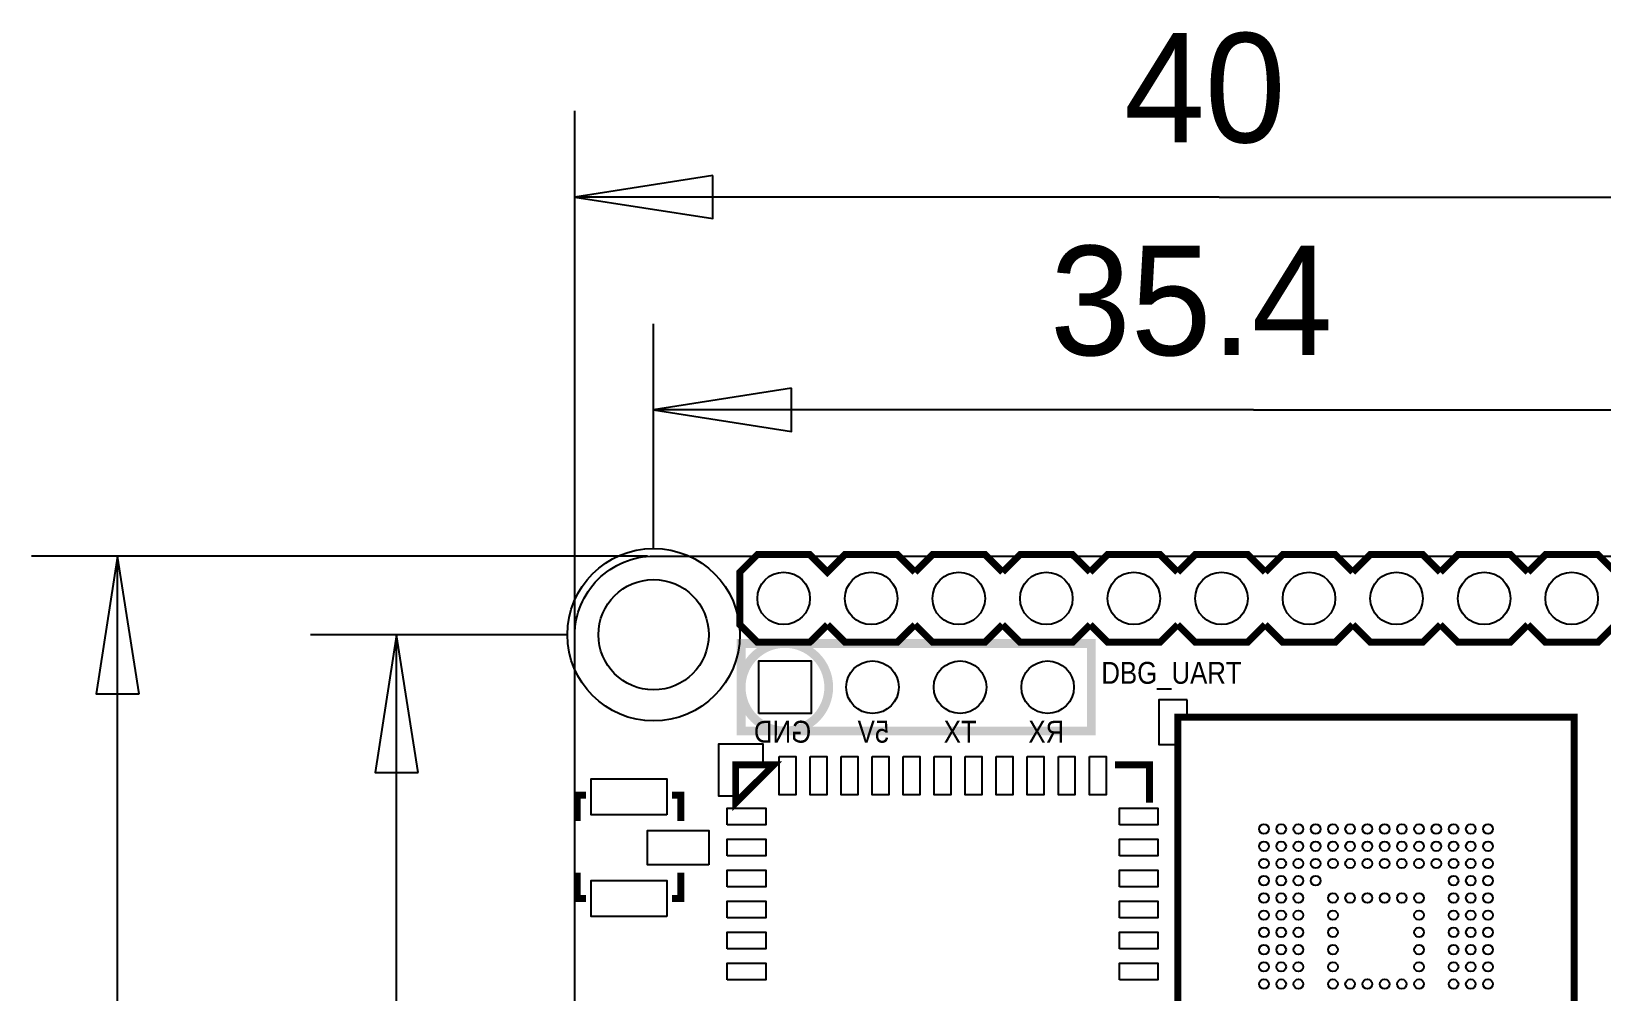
# Model space of a CAD drawing. Extents: x -18.1 to 63.6, y -0.2 to 55.2.
# Drawn here: x -15.76 to 29.79, y 27.36 to 55.23 of the extents above; entities that cross this region are included whole.
import ezdxf

# ---------------------------------------------------------------- set-up
doc = ezdxf.new("R2010")
doc.units = 0
doc.header["$MEASUREMENT"] = 0
for name, color, linetype in [('BG_ASSEMBLY_NOTES', 3, 'CONTINUOUS'), ('BG_OUTLINE', 4, 'CONTINUOUS'), ('BG_SILKSCREEN_BOTTOM', 1, 'CONTINUOUS'), ('PG_SILKSCREEN_BOTTOM', 10, 'CONTINUOUS'), ('PG_SILKSCREEN_TOP', 11, 'CONTINUOUS'), ('PIN_BOTTOM', 13, 'CONTINUOUS'), ('PIN_TOP', 12, 'CONTINUOUS'), ('RD_SILKSCREEN_TOP', 14, 'CONTINUOUS')]:
    doc.layers.add(name, color=color, linetype=linetype)

msp = doc.modelspace()

# ---------------------------------------------------------------- linework, layer by layer
at = {"layer": 'BG_ASSEMBLY_NOTES'}
for points in [[(0, 37.2056), (0, 52.92)], [(18.69, 50.42), (0, 50.42)], [(18.69, 50.42), (40, 50.42)], [(2.286, 40.219), (2.286, 46.745)], [(19.69, 44.245), (2.286, 44.245)], [(19.69, 44.245), (37.719, 44.245)], [(2.1062, 40), (-15.7625, 40)], [(-13.2625, 19.9125), (-13.2625, 40)], [(-0.214, 37.719), (-7.67, 37.719)], [(-5.17, 21.33), (-5.17, 37.719)]]:
    msp.add_lwpolyline(points, dxfattribs=at)
for points in [[(4, 51.045), (0, 50.42), (4, 49.795)], [(6.286, 44.87), (2.286, 44.245), (6.286, 43.62)], [(-12.6375, 36), (-13.2625, 40), (-13.8875, 36)], [(-4.545, 33.719), (-5.17, 37.719), (-5.795, 33.719)]]:
    msp.add_lwpolyline(points, close=True, dxfattribs=at)
at = {"layer": 'BG_OUTLINE'}
msp.add_lwpolyline([(0, 2.3), (0, 37.7, -0.414214), (2.3, 40), (37.7, 40, -0.414214), (40, 37.7), (40, 2.3, -0.414214), (37.7, 0), (2.3, 0, -0.414214)], format="xyb", close=True, dxfattribs=at)
at = {"layer": 'PG_SILKSCREEN_BOTTOM', "const_width": 0.2032}
for points in [[(9.8679, 39.5351), (9.3599, 40.0431), (7.8359, 40.0431), (7.3279, 39.5351), (6.8199, 40.0431), (5.2959, 40.0431), (4.7879, 39.5351), (4.7879, 38.0111), (5.2959, 37.5031), (6.8199, 37.5031), (7.3279, 38.0111)], [(12.4079, 39.5351), (11.8999, 40.0431), (10.3759, 40.0431), (9.8679, 39.5351)], [(14.9479, 39.5351), (14.4399, 40.0431), (12.9159, 40.0431), (12.4079, 39.5351)], [(17.4879, 39.5351), (16.9799, 40.0431), (15.4559, 40.0431), (14.9479, 39.5351)], [(20.0279, 39.5351), (19.5199, 40.0431), (17.9959, 40.0431), (17.4879, 39.5351)], [(22.5679, 39.5351), (22.0599, 40.0431), (20.5359, 40.0431), (20.0279, 39.5351)], [(25.1079, 39.5351), (24.5999, 40.0431), (23.0759, 40.0431), (22.5679, 39.5351)], [(27.6479, 39.5351), (27.1399, 40.0431), (25.6159, 40.0431), (25.1079, 39.5351)], [(30.1879, 39.5351), (29.6799, 40.0431), (28.1559, 40.0431), (27.6479, 39.5351)], [(7.3279, 38.0111), (7.8359, 37.5031), (9.3599, 37.5031), (9.8679, 38.0111)], [(9.8679, 38.0111), (10.3759, 37.5031), (11.8999, 37.5031), (12.4079, 38.0111)], [(12.4079, 38.0111), (12.9159, 37.5031), (14.4399, 37.5031), (14.9479, 38.0111)], [(14.9479, 38.0111), (15.4559, 37.5031), (16.9799, 37.5031), (17.4879, 38.0111)], [(17.4879, 38.0111), (17.9959, 37.5031), (19.5199, 37.5031), (20.0279, 38.0111)], [(20.0279, 38.0111), (20.5359, 37.5031), (22.0599, 37.5031), (22.5679, 38.0111)], [(22.5679, 38.0111), (23.0759, 37.5031), (24.5999, 37.5031), (25.1079, 38.0111)], [(25.1079, 38.0111), (25.6159, 37.5031), (27.1399, 37.5031), (27.6479, 38.0111)], [(27.6479, 38.0111), (28.1559, 37.5031), (29.6799, 37.5031), (30.1879, 38.0111)]]:
    msp.add_lwpolyline(points, dxfattribs=at)
at = {"layer": 'PG_SILKSCREEN_TOP'}
for points, const_width in [([(9.8679, 39.5351), (9.3599, 40.0431), (7.8359, 40.0431), (7.3279, 39.5351), (6.8199, 40.0431), (5.2959, 40.0431), (4.7879, 39.5351), (4.7879, 38.0111), (5.2959, 37.5031), (6.8199, 37.5031), (7.3279, 38.0111)], 0.2032), ([(12.4079, 39.5351), (11.8999, 40.0431), (10.3759, 40.0431), (9.8679, 39.5351)], 0.2032), ([(14.9479, 39.5351), (14.4399, 40.0431), (12.9159, 40.0431), (12.4079, 39.5351)], 0.2032), ([(17.4879, 39.5351), (16.9799, 40.0431), (15.4559, 40.0431), (14.9479, 39.5351)], 0.2032), ([(20.0279, 39.5351), (19.5199, 40.0431), (17.9959, 40.0431), (17.4879, 39.5351)], 0.2032), ([(22.5679, 39.5351), (22.0599, 40.0431), (20.5359, 40.0431), (20.0279, 39.5351)], 0.2032), ([(25.1079, 39.5351), (24.5999, 40.0431), (23.0759, 40.0431), (22.5679, 39.5351)], 0.2032), ([(27.6479, 39.5351), (27.1399, 40.0431), (25.6159, 40.0431), (25.1079, 39.5351)], 0.2032), ([(30.1879, 39.5351), (29.6799, 40.0431), (28.1559, 40.0431), (27.6479, 39.5351)], 0.2032), ([(7.3279, 38.0111), (7.8359, 37.5031), (9.3599, 37.5031), (9.8679, 38.0111)], 0.2032), ([(9.8679, 38.0111), (10.3759, 37.5031), (11.8999, 37.5031), (12.4079, 38.0111)], 0.2032), ([(12.4079, 38.0111), (12.9159, 37.5031), (14.4399, 37.5031), (14.9479, 38.0111)], 0.2032), ([(14.9479, 38.0111), (15.4559, 37.5031), (16.9799, 37.5031), (17.4879, 38.0111)], 0.2032), ([(17.4879, 38.0111), (17.9959, 37.5031), (19.5199, 37.5031), (20.0279, 38.0111)], 0.2032), ([(20.0279, 38.0111), (20.5359, 37.5031), (22.0599, 37.5031), (22.5679, 38.0111)], 0.2032), ([(22.5679, 38.0111), (23.0759, 37.5031), (24.5999, 37.5031), (25.1079, 38.0111)], 0.2032), ([(25.1079, 38.0111), (25.6159, 37.5031), (27.1399, 37.5031), (27.6479, 38.0111)], 0.2032), ([(27.6479, 38.0111), (28.1559, 37.5031), (29.6799, 37.5031), (30.1879, 38.0111)], 0.2032), ([(15.668, 33.94), (16.668, 33.94), (16.668, 32.84)], 0.2), ([(0.3234, 33.065), (0.0734, 33.065), (0.0734, 32.315)], 0.2), ([(3.0734, 32.315), (3.0734, 33.065), (2.8234, 33.065)], 0.2), ([(0.0734, 30.815), (0.0734, 30.065), (0.3234, 30.065)], 0.2), ([(3.0734, 30.815), (3.0734, 30.065), (2.8234, 30.065)], 0.2)]:
    msp.add_lwpolyline(points, dxfattribs=dict(at, const_width=const_width))
at = {"layer": 'PG_SILKSCREEN_TOP', "const_width": 0.254}
msp.add_lwpolyline([(7.366, 36.195, 1), (4.826, 36.195, 1)], format="xyb", close=True, dxfattribs=at)
at = {"layer": 'PG_SILKSCREEN_TOP'}
for points, const_width in [([(4.826, 37.465), (14.986, 37.465), (14.986, 34.925), (4.826, 34.925)], 0.254), ([(17.491, 22.329), (28.991, 22.329), (28.991, 35.329), (17.491, 35.329)], 0.2), ([(5.768, 33.94), (4.668, 33.94), (4.668, 32.84)], 0.2)]:
    msp.add_lwpolyline(points, close=True, dxfattribs=dict(at, const_width=const_width))
for points in [[(17.759, 35.829), (16.941, 35.829), (16.941, 34.529), (17.541, 34.529), (17.541, 35.329), (17.759, 35.329)], [(5.468, 33.94), (5.468, 34.54), (4.168, 34.54), (4.168, 33.04), (4.668, 33.04), (4.668, 33.94)]]:
    msp.add_lwpolyline(points, close=True, dxfattribs=at)
at = {"layer": 'PIN_BOTTOM'}
msp.add_lwpolyline([(5.334, 35.433), (5.334, 36.957), (6.858, 36.957), (6.858, 35.433)], close=True, dxfattribs=at)
for centre, radius in [((2.286, 37.719), 1.6), ((6.0579, 38.7731), 0.762), ((8.5979, 38.7731), 0.762), ((11.1379, 38.7731), 0.762), ((13.6779, 38.7731), 0.762), ((16.2179, 38.7731), 0.762), ((18.7579, 38.7731), 0.762), ((21.2979, 38.7731), 0.762), ((23.8379, 38.7731), 0.762), ((26.3779, 38.7731), 0.762), ((28.9179, 38.7731), 0.762), ((8.636, 36.195), 0.762), ((11.176, 36.195), 0.762), ((13.716, 36.195), 0.762)]:
    msp.add_circle(centre, radius, dxfattribs=at)
at = {"layer": 'PIN_TOP'}
for points in [[(5.334, 35.433), (5.334, 36.957), (6.858, 36.957), (6.858, 35.433)], [(5.9267, 34.1863), (6.4093, 34.1863), (6.4093, 33.0687), (5.9267, 33.0687)], [(6.8267, 34.1863), (7.3093, 34.1863), (7.3093, 33.0687), (6.8267, 33.0687)], [(7.7267, 34.1863), (8.2093, 34.1863), (8.2093, 33.0687), (7.7267, 33.0687)], [(8.6267, 34.1863), (9.1093, 34.1863), (9.1093, 33.0687), (8.6267, 33.0687)], [(9.5267, 34.1863), (10.0093, 34.1863), (10.0093, 33.0687), (9.5267, 33.0687)], [(10.4267, 34.1863), (10.9093, 34.1863), (10.9093, 33.0687), (10.4267, 33.0687)], [(11.3267, 34.1863), (11.8093, 34.1863), (11.8093, 33.0687), (11.3267, 33.0687)], [(12.2267, 34.1863), (12.7093, 34.1863), (12.7093, 33.0687), (12.2267, 33.0687)], [(13.1267, 34.1863), (13.6093, 34.1863), (13.6093, 33.0687), (13.1267, 33.0687)], [(14.0267, 34.1863), (14.5093, 34.1863), (14.5093, 33.0687), (14.0267, 33.0687)], [(14.9267, 34.1863), (15.4093, 34.1863), (15.4093, 33.0687), (14.9267, 33.0687)], [(2.6734, 32.49), (0.4734, 32.49), (0.4734, 33.54), (2.6734, 33.54)], [(4.4217, 32.1987), (4.4217, 32.6813), (5.5393, 32.6813), (5.5393, 32.1987)], [(15.7967, 32.1987), (15.7967, 32.6813), (16.9143, 32.6813), (16.9143, 32.1987)], [(3.8874, 31.0447), (2.1094, 31.0447), (2.1094, 32.0353), (3.8874, 32.0353)], [(4.4217, 31.2987), (4.4217, 31.7813), (5.5393, 31.7813), (5.5393, 31.2987)], [(15.7967, 31.2987), (15.7967, 31.7813), (16.9143, 31.7813), (16.9143, 31.2987)], [(2.6734, 29.54), (0.4734, 29.54), (0.4734, 30.59), (2.6734, 30.59)], [(4.4217, 30.3987), (4.4217, 30.8813), (5.5393, 30.8813), (5.5393, 30.3987)], [(15.7967, 30.3987), (15.7967, 30.8813), (16.9143, 30.8813), (16.9143, 30.3987)], [(4.4217, 29.4987), (4.4217, 29.9813), (5.5393, 29.9813), (5.5393, 29.4987)], [(15.7967, 29.4987), (15.7967, 29.9813), (16.9143, 29.9813), (16.9143, 29.4987)], [(4.4217, 28.5987), (4.4217, 29.0813), (5.5393, 29.0813), (5.5393, 28.5987)], [(15.7967, 28.5987), (15.7967, 29.0813), (16.9143, 29.0813), (16.9143, 28.5987)], [(4.4217, 27.6987), (4.4217, 28.1813), (5.5393, 28.1813), (5.5393, 27.6987)], [(15.7967, 27.6987), (15.7967, 28.1813), (16.9143, 28.1813), (16.9143, 27.6987)]]:
    msp.add_lwpolyline(points, close=True, dxfattribs=at)
for centre, radius in [((2.286, 37.719), 2.5019), ((6.0579, 38.7731), 0.762), ((8.5979, 38.7731), 0.762), ((11.1379, 38.7731), 0.762), ((13.6779, 38.7731), 0.762), ((16.2179, 38.7731), 0.762), ((18.7579, 38.7731), 0.762), ((21.2979, 38.7731), 0.762), ((23.8379, 38.7731), 0.762), ((26.3779, 38.7731), 0.762), ((28.9179, 38.7731), 0.762), ((8.636, 36.195), 0.762), ((11.176, 36.195), 0.762), ((13.716, 36.195), 0.762), ((19.991, 32.079), 0.1397), ((20.491, 32.079), 0.1397), ((20.991, 32.079), 0.1397), ((21.491, 32.079), 0.1397), ((21.991, 32.079), 0.1397), ((22.491, 32.079), 0.1397), ((22.991, 32.079), 0.1397), ((23.491, 32.079), 0.1397), ((23.991, 32.079), 0.1397), ((24.491, 32.079), 0.1397), ((24.991, 32.079), 0.1397), ((25.491, 32.079), 0.1397), ((25.991, 32.079), 0.1397), ((26.491, 32.079), 0.1397), ((19.991, 31.579), 0.1397), ((20.491, 31.579), 0.1397), ((20.991, 31.579), 0.1397), ((21.491, 31.579), 0.1397), ((21.991, 31.579), 0.1397), ((22.491, 31.579), 0.1397), ((22.991, 31.579), 0.1397), ((23.491, 31.579), 0.1397), ((23.991, 31.579), 0.1397), ((24.491, 31.579), 0.1397), ((24.991, 31.579), 0.1397), ((25.491, 31.579), 0.1397), ((25.991, 31.579), 0.1397), ((26.491, 31.579), 0.1397), ((19.991, 31.079), 0.1397), ((20.491, 31.079), 0.1397), ((20.991, 31.079), 0.1397), ((21.491, 31.079), 0.1397), ((21.991, 31.079), 0.1397), ((22.491, 31.079), 0.1397), ((22.991, 31.079), 0.1397), ((23.491, 31.079), 0.1397), ((23.991, 31.079), 0.1397), ((24.491, 31.079), 0.1397), ((24.991, 31.079), 0.1397), ((25.491, 31.079), 0.1397), ((25.991, 31.079), 0.1397), ((26.491, 31.079), 0.1397), ((19.991, 30.579), 0.1397), ((20.491, 30.579), 0.1397), ((20.991, 30.579), 0.1397), ((21.491, 30.579), 0.1397), ((25.491, 30.579), 0.1397), ((25.991, 30.579), 0.1397), ((26.491, 30.579), 0.1397), ((19.991, 30.079), 0.1397), ((20.491, 30.079), 0.1397), ((20.991, 30.079), 0.1397), ((21.991, 30.079), 0.1397), ((22.491, 30.079), 0.1397), ((22.991, 30.079), 0.1397), ((23.491, 30.079), 0.1397), ((23.991, 30.079), 0.1397), ((24.491, 30.079), 0.1397), ((25.491, 30.079), 0.1397), ((25.991, 30.079), 0.1397), ((26.491, 30.079), 0.1397), ((19.991, 29.579), 0.1397), ((20.491, 29.579), 0.1397), ((20.991, 29.579), 0.1397), ((21.991, 29.579), 0.1397), ((24.491, 29.579), 0.1397), ((25.491, 29.579), 0.1397), ((25.991, 29.579), 0.1397), ((26.491, 29.579), 0.1397), ((19.991, 29.079), 0.1397), ((20.491, 29.079), 0.1397), ((20.991, 29.079), 0.1397), ((21.991, 29.079), 0.1397), ((24.491, 29.079), 0.1397), ((25.491, 29.079), 0.1397), ((25.991, 29.079), 0.1397), ((26.491, 29.079), 0.1397), ((19.991, 28.579), 0.1397), ((20.491, 28.579), 0.1397), ((20.991, 28.579), 0.1397), ((21.991, 28.579), 0.1397), ((24.491, 28.579), 0.1397), ((25.491, 28.579), 0.1397), ((25.991, 28.579), 0.1397), ((26.491, 28.579), 0.1397), ((19.991, 28.079), 0.1397), ((20.491, 28.079), 0.1397), ((20.991, 28.079), 0.1397), ((21.991, 28.079), 0.1397), ((24.491, 28.079), 0.1397), ((25.491, 28.079), 0.1397), ((25.991, 28.079), 0.1397), ((26.491, 28.079), 0.1397), ((19.991, 27.579), 0.1397), ((20.491, 27.579), 0.1397), ((20.991, 27.579), 0.1397), ((21.991, 27.579), 0.1397), ((22.491, 27.579), 0.1397), ((22.991, 27.579), 0.1397), ((23.491, 27.579), 0.1397), ((23.991, 27.579), 0.1397), ((24.491, 27.579), 0.1397), ((25.491, 27.579), 0.1397), ((25.991, 27.579), 0.1397), ((26.491, 27.579), 0.1397)]:
    msp.add_circle(centre, radius, dxfattribs=at)

# ---------------------------------------------------------------- texts
at = {"layer": 'BG_ASSEMBLY_NOTES', "width": 0.992}
for s, p in [('40', (15.9341, 52.0075)), ('35.4', (13.7845, 45.8325))]:
    msp.add_text(s, height=3.175, dxfattribs=at).set_placement(p)
at = {"layer": 'BG_SILKSCREEN_BOTTOM', "text_generation_flag": 2, "width": 0.88}
for s, p in [('GND', (6.858, 34.5863)), ('5V', (9.1186, 34.5863)), ('TX', (11.6586, 34.5863)), ('RX', (14.1986, 34.5863))]:
    msp.add_text(s, height=0.635, dxfattribs=at).set_placement(p)
at = {"layer": 'RD_SILKSCREEN_TOP', "width": 0.88}
msp.add_text('DBG_UART', height=0.635, dxfattribs=at).set_placement((15.275, 36.295))

doc.saveas('drawing.dxf')
